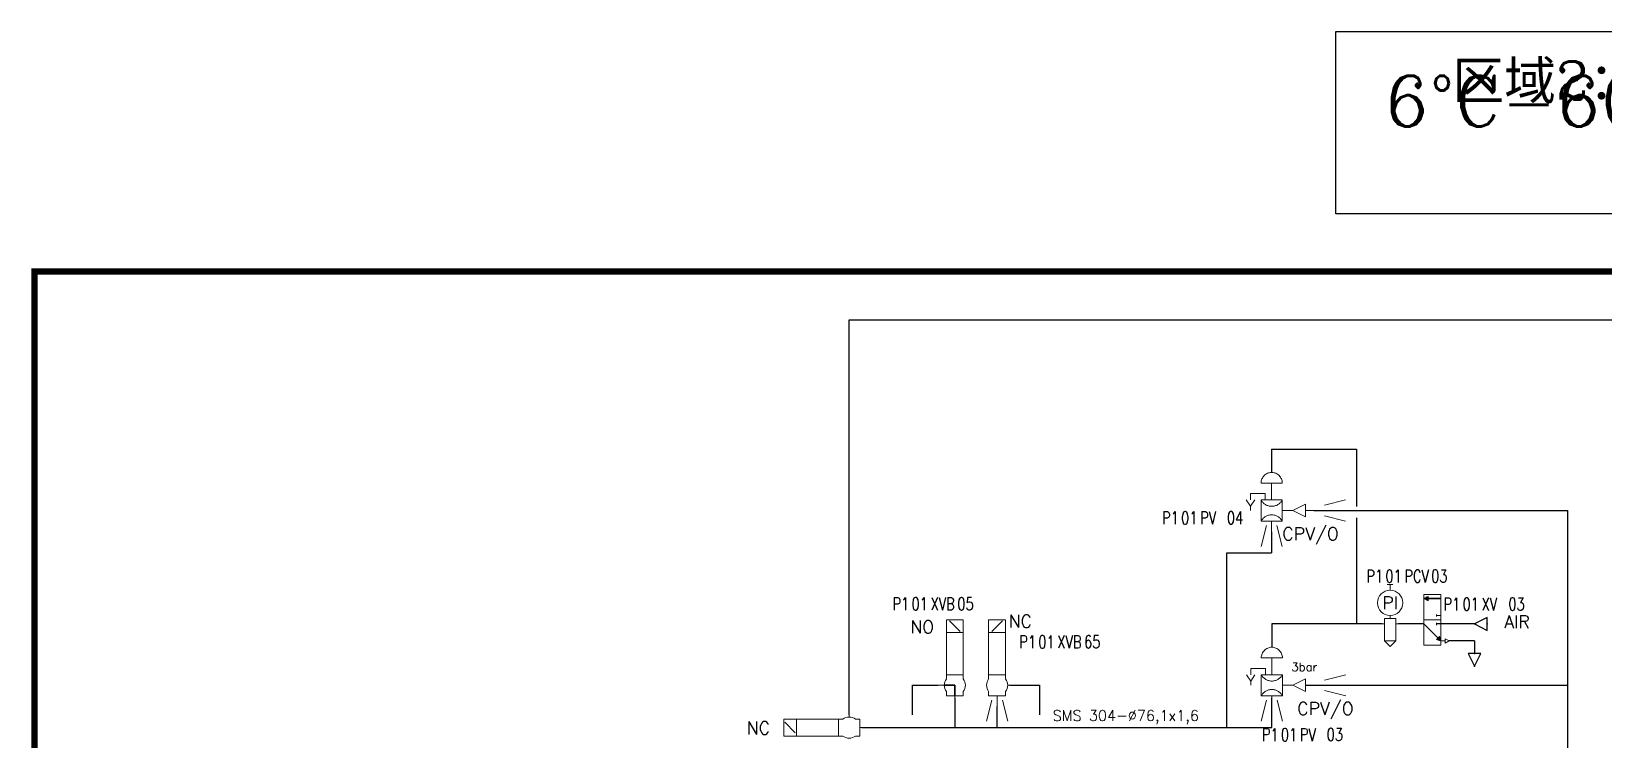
# Model space of a CAD drawing. Header units: inches. Extents: x 12482 to 13333, y 26366 to 27138.
# Drawn here: x 12482.5 to 12854.5, y 26970.5 to 27138 of the extents above; entities that cross this region are included whole.
import ezdxf
from ezdxf.enums import TextEntityAlignment as Align

# ---------------------------------------------------------------- set-up
doc = ezdxf.new("R2010")
doc.units = ezdxf.units.IN
doc.header["$MEASUREMENT"] = 0
doc.linetypes.add('ACAD_ISO02W100', pattern=[15, 12, -3])
doc.layers.add('31 Equipment', color=7, linetype='Continuous', lineweight=9)
for name, color, linetype in [('MATERIEL-DIVERS', 7, 'Continuous'), ('REPERES', 7, 'Continuous'), ('techn-data', 7, 'Continuous'), ('TEXTES', 7, 'Continuous'), ('TUYAUTERIE-EGOUT', 32, 'Continuous'), ('TUYAUTERIE-GAZ', 3, 'Continuous'), ('TUYAUTERIE-PROCESS', 30, 'Continuous'), ('TXT_FR', 7, 'Continuous'), ('VANNES', 7, 'Continuous'), ('ZN', 1, 'Continuous')]:
    doc.layers.add(name, color=color, linetype=linetype)
doc.layers.get('REPERES').off()
doc.styles.add('ROMANC', font='romanc')
doc.styles.add('ROMANS', font='ROMANS.SHX')

# ---------------------------------------------------------------- blocks, each defined once
blk = doc.blocks.new('FLE23-A')
at = {"color": 7}
for p, q in [((0, 1.5), (-3, 0)), ((-3, 0), (0, -1.5)), ((0, -1.5), (0, 1.5))]:
    blk.add_line(p, q, dxfattribs=at)
at = {"layer": 'MATERIEL-DIVERS', "color": 7, "extrusion": (-1, 0, 0)}
blk.add_point((-3, 0), dxfattribs=at)
at = {"layer": 'MATERIEL-DIVERS', "color": 2}
for p in [(-3, 0), (0, 0)]:
    blk.add_point(p, dxfattribs=at)
at = {"layer": 'MATERIEL-DIVERS', "color": 7, "extrusion": (1, 0, 0)}
blk.add_point((0, 0), dxfattribs=at)
blk = doc.blocks.new('APV-VLV-SSEAT-SW41-3')
at = {"layer": '31 Equipment', "ltscale": 38}
for p, q in [((1.25, 15.25), (-1.25, 12.75)), ((-2, 2.5), (-2, 1.5)), ((2, 2.5), (2, 1.5)), ((2.5, 0), (4, 0)), ((-2, -2.5), (-2, -1.5)), ((2, -2.5), (-2, -2.5)), ((-2, -2.5), (2, -2.5)), ((0, -2.5), (0, -5)), ((2, -2.5), (2, -1.5))]:
    blk.add_line(p, q, dxfattribs=at)
for points in [[(-2, 12.5), (2, 12.5), (2, 15.5), (-2, 15.5)], [(-2, 2.5), (2, 2.5), (2, 12.5), (-2, 12.5)]]:
    blk.add_lwpolyline(points, close=True, dxfattribs=at)
for start, end in [(143.1301, 216.8699), (323.1301, 36.8699)]:
    blk.add_arc((0, 0), 2.5, start, end, dxfattribs=at)
blk = doc.blocks.new('REPNORM1')
at = {"layer": 'TEXTES', "style": 'ROMANS', "width": 0.75}
for tag, p in [('ZONE', (-9.75, -1.25)), ('SOUSZONE', (-5.25, -1.25)), ('ELEMENT', (-0.75, -1.25)), ('NUM', (5.59, -1.22))]:
    blk.add_attdef(tag, p, '', height=3, dxfattribs=at)
blk = doc.blocks.new('APV-FCE-GEN-REDCON-1')
at = {"layer": '31 Equipment', "color": 7}
for p, q in [((-2.5, 2.5), (2.5, 1.25)), ((2.5, 1.25), (2.5, 1.25)), ((2.5, -1.25), (-2.5, -2.5))]:
    blk.add_line(p, q, dxfattribs=at)
blk = doc.blocks.new('SMS-304-76')
at = {"layer": 'techn-data', "style": 'ROMANS'}
blk.add_text('SMS 304-%%C76,1x1,6', height=2.5, dxfattribs=at).set_placement((1.64, 2.84), align=Align.MIDDLE_CENTER)
blk = doc.blocks.new('APV-VLV-MODUL-CPVO-1')
at = {"layer": '31 Equipment', "linetype": 'ACAD_ISO02W100', "ltscale": 38}
for p, q in [((2.5, 6.5), (-2.5, 6.5)), ((0, 2.5), (0, 6.5)), ((-2.5, 0), (-5, 0)), ((2.5, 2.5), (-2.5, 2.5)), ((-2.5, 2.5), (-2.5, -2.5)), ((2.5, -2.5), (2.5, 2.5)), ((-2.5, -2.5), (2.5, -2.5)), ((0, -2.5), (0, -5))]:
    blk.add_line(p, q, dxfattribs=at)
at = {"layer": '31 Equipment'}
for p, q in [((1.5, 2.5), (1.5, 4)), ((1.5, 4), (5, 4)), ((5, 2.5), (5, 4)), ((-8, 0), (-10, 0)), ((4, 2.5), (5, 1)), ((5, 1), (6, 2.5)), ((5, 1), (5, 0))]:
    blk.add_line(p, q, dxfattribs=at)
at = {"layer": '31 Equipment', "color": 7}
for p, q in [((-8, -1.5), (-8, 1.5)), ((-8, 1.5), (-5, 0)), ((-5, 0), (-8, -1.5))]:
    blk.add_line(p, q, dxfattribs=at)
at = {"layer": '31 Equipment', "linetype": 'ACAD_ISO02W100', "ltscale": 38}
for centre, radius, start, end in [((0, 6.5), 2.5, 0, 180), ((0, 3.83), 2.83, 208.0725, 331.9275), ((0, -3.83), 2.83, 28.0725, 151.9275)]:
    blk.add_arc(centre, radius, start, end, dxfattribs=at)
blk = doc.blocks.new('APV-PNE-GEN-PRESREGL-1')
at = {"layer": '31 Equipment', "color": 7}
for p, q in [((-0.67, 9.33), (0.67, 9.33)), ((0, 8), (0, 9.33)), ((-1.33, 0), (-2, 0)), ((-1.33, -4), (-1.33, 1.33)), ((-1.33, 1.33), (1.33, 1.33)), ((1.33, 1.33), (1.33, -4)), ((1.33, 0), (2, 0)), ((-1.33, -4), (0, -5.33)), ((1.33, -4), (-1.33, -4)), ((0, -5.33), (1.33, -4))]:
    blk.add_line(p, q, dxfattribs=at)
at = {"layer": '31 Equipment'}
blk.add_line((0, 2), (0, 1.33), dxfattribs=at)
blk.add_circle((0, 5), 3, dxfattribs=at)
at = {"layer": '31 Equipment', "style": 'ROMANS'}
blk.add_text('PI', height=3, dxfattribs=at).set_placement((0, 5), align=Align.MIDDLE)
blk = doc.blocks.new('APV-PNE-SPOOLV-32-1')
at = {"layer": '31 Equipment'}
h = blk.add_hatch(dxfattribs=at)
h.set_pattern_fill('ANSI31', color=256, scale=0.01, style=0)
h.set_pattern_definition([(45, (-8, 6e-14), (-0.02245064, 0.02245064), [])])
h.paths.add_polyline_path([(-8, 2), (-8.5, 1), (-7.5, 1)])
h = blk.add_hatch(dxfattribs=at)
h.set_pattern_fill('ANSI31', color=256, scale=0.01, angle=225, style=0)
h.set_pattern_definition([(270, (0.585786, -0.585786), (0.03175, 0), [])])
h.paths.add_polyline_path([(2, -2), (1.65, -0.94), (0.94, -1.65)])
at = {"layer": '31 Equipment', "color": 7}
for p, q in [((3, 2), (-9, 2)), ((-9, 2), (-9, -2)), ((-3, 2), (-3, -2)), ((3, -2), (3, 2)), ((-9, -2), (3, -2)), ((-4.25, -1), (-3.75, -1)), ((-4, -2), (-4, -1)), ((-2.25, -1), (-1.75, -1))]:
    blk.add_line(p, q, dxfattribs=at)
at = {"layer": '31 Equipment'}
for p, q in [((-8.5, 1), (-8, 2)), ((-7.5, 1), (-8.5, 1)), ((-8, 2), (-7.5, 1)), ((-2, 2), (-2, 3)), ((-2, -2), (-2, -1)), ((-2, -2), (-2, -3)), ((0.94, -1.65), (1.65, -0.94)), ((2, -2), (0.94, -1.65)), ((1.5, -3), (2.5, -3)), ((2, -4), (1.5, -3)), ((1.65, -0.94), (2, -2)), ((2, -2), (2, -3)), ((2.5, -3), (2, -4))]:
    blk.add_line(p, q, dxfattribs=at)
at = {"layer": '31 Equipment', "lineweight": 30}
for p, q in [((-8, -2), (-8, 1)), ((-2, 2), (1.29, -1.29))]:
    blk.add_line(p, q, dxfattribs=at)
blk = doc.blocks.new('APV-VLV-SSEAT-SW41-4')
at = {"layer": '31 Equipment', "ltscale": 38}
for p, q in [((1.25, 15.25), (-1.25, 12.75)), ((-2, 2.5), (-2, 1.5)), ((2, 2.5), (2, 1.5)), ((-2, -2.5), (-2, -1.5)), ((-2, -2.5), (2, -2.5)), ((2, -2.5), (2, -1.5))]:
    blk.add_line(p, q, dxfattribs=at)
at = {"layer": '31 Equipment', "lineweight": 30}
for p, q in [((2.5, 0), (0, 0)), ((0, 0), (0, -2.5))]:
    blk.add_line(p, q, dxfattribs=at)
at = {"layer": '31 Equipment'}
for p, q in [((4, 0), (2.5, 0)), ((0, -5), (0, -2.5))]:
    blk.add_line(p, q, dxfattribs=at)
at = {"layer": '31 Equipment', "ltscale": 38}
for points in [[(-2, 12.5), (2, 12.5), (2, 15.5), (-2, 15.5)], [(-2, 2.5), (2, 2.5), (2, 12.5), (-2, 12.5)]]:
    blk.add_lwpolyline(points, close=True, dxfattribs=at)
for start, end in [(143.1301, 216.8699), (323.1301, 36.8699)]:
    blk.add_arc((0, 0), 2.5, start, end, dxfattribs=at)

msp = doc.modelspace()

# ---------------------------------------------------------------- linework, layer by layer
at = {"layer": 'MATERIEL-DIVERS'}
msp.add_lwpolyline([(13068.46, 27137.95), (13068.46, 27094.83), (12791.14, 27094.83), (12791.14, 27137.95)], close=True, dxfattribs=at)
at = {"layer": 'TUYAUTERIE-EGOUT'}
for p, q in [((12713.96, 26983.31), (12720.96, 26983.31)), ((12720.96, 26983.31), (12720.96, 26976.31))]:
    msp.add_line(p, q, dxfattribs=at)
at = {"layer": 'TUYAUTERIE-GAZ'}
for p, q in [((12775.92, 27039.14), (12775.92, 27033.64)), ((12775.92, 27039.14), (12795.99, 27039.14)), ((12795.99, 27039.14), (12795.99, 27025.63)), ((12795.99, 27022.94), (12795.99, 26997.81)), ((12801.95, 26997.81), (12775.96, 26997.81)), ((12775.96, 26997.81), (12775.96, 26992.31)), ((12811.95, 26997.81), (12805.95, 26997.81)), ((12824.19, 26997.81), (12814.95, 26997.81)), ((12823.95, 26993.81), (12817.95, 26993.81)), ((12823.95, 26993.81), (12823.95, 26990.83))]:
    msp.add_line(p, q, dxfattribs=at)
at = {"layer": 'TUYAUTERIE-PROCESS'}
for p, q in [((12675.96, 26976.31), (12675.96, 27069.78)), ((12675.96, 27069.78), (13319.32, 27069.78)), ((12785.92, 27024.64), (12845.96, 27024.64)), ((12845.96, 26953.31), (12845.96, 27024.64)), ((12775.92, 27019.64), (12775.92, 27014.64)), ((12765.35, 26973.31), (12765.35, 27014.64)), ((12765.35, 27014.64), (12775.92, 27014.64)), ((12690.96, 26976.31), (12690.96, 26983.31)), ((12690.96, 26983.31), (12696.96, 26983.31)), ((12783.96, 26983.31), (12845.96, 26983.31)), ((12700.96, 26980.31), (12700.96, 26973.31)), ((12775.96, 26973.31), (12775.96, 26980.31)), ((12710.96, 26973.31), (12710.96, 26978.31)), ((12678.96, 26973.31), (12775.96, 26973.31))]:
    msp.add_line(p, q, dxfattribs=at)
at = {"layer": 'ZN', "const_width": 1.5}
msp.add_lwpolyline([(12483.22, 27081.15), (13332, 27081.15), (13332, 26367), (12483.22, 26367)], close=True, dxfattribs=at)

# ---------------------------------------------------------------- block references
at = {"layer": '31 Equipment'}
for p, rotation in [((12790.92, 27024.64), 180), ((12775.92, 27018.64), 90), ((12790.96, 26983.31), 180), ((12710.96, 26977.31), 90), ((12775.96, 26977.31), 90)]:
    msp.add_blockref('APV-FCE-GEN-REDCON-1', p, dxfattribs=dict(at, rotation=rotation))
at = {"layer": '31 Equipment', "xscale": -1}
msp.add_blockref('APV-VLV-SSEAT-SW41-4', (12700.96, 26983.31), dxfattribs=at)
at = {"layer": 'MATERIEL-DIVERS', "rotation": 90}
msp.add_blockref('FLE23-A', (12823.95, 26990.81), dxfattribs=at)
at = {"layer": 'REPERES'}
for p, values in [((12759.74, 27022.64), {'ZONE': 'P1', 'SOUSZONE': '01', 'ELEMENT': 'PV', 'NUM': '04'}), ((12808.08, 27008.87), {'ZONE': 'P1', 'SOUSZONE': '01', 'ELEMENT': 'PCV', 'NUM': '03'}), ((12695.96, 27002.31), {'ZONE': 'P1', 'SOUSZONE': '01', 'ELEMENT': 'XVB', 'NUM': '05'}), ((12826.34, 27002.25), {'ZONE': 'P1', 'SOUSZONE': '01', 'ELEMENT': 'XV', 'NUM': '03'}), ((12725.96, 26993.31), {'ZONE': 'P1', 'SOUSZONE': '01', 'ELEMENT': 'XVB', 'NUM': '65'}), ((12783.35, 26971.38), {'ZONE': 'P1', 'SOUSZONE': '01', 'ELEMENT': 'PV', 'NUM': '03'})]:
    msp.add_blockref('REPNORM1', p, dxfattribs=at).add_auto_attribs(values)
at = {"layer": 'techn-data'}
msp.add_blockref('SMS-304-76', (12739.77, 26973.31), dxfattribs=at)
at = {"layer": 'TUYAUTERIE-GAZ'}
msp.add_blockref('FLE23-A', (12826.95, 26997.81), dxfattribs=at)
at = {"layer": 'VANNES', "xscale": -1}
for p in [(12775.92, 27024.64), (12775.96, 26983.31)]:
    msp.add_blockref('APV-VLV-MODUL-CPVO-1', p, dxfattribs=at)
at = {"layer": 'VANNES'}
for name, p in [('APV-PNE-GEN-PRESREGL-1', (12803.95, 26997.81)), ('APV-VLV-SSEAT-SW41-3', (12710.96, 26983.31))]:
    msp.add_blockref(name, p, dxfattribs=at)
at = {"layer": 'VANNES', "xscale": -1, "rotation": 90}
msp.add_blockref('APV-PNE-SPOOLV-32-1', (12813.95, 26995.81), dxfattribs=at)
at = {"layer": 'VANNES', "rotation": 90}
msp.add_blockref('APV-VLV-SSEAT-SW41-3', (12675.96, 26973.31), dxfattribs=at)

# ---------------------------------------------------------------- texts
at = {"layer": 'techn-data', "color": 1, "style": 'ROMANS'}
msp.add_text('3bar', height=2, dxfattribs=at).set_placement((12783.66, 26987.65), align=Align.MIDDLE_CENTER)
at = {"layer": 'TEXTES', "style": 'ROMANS'}
for s, p in [('CPV/O', (12778.44, 27017.64)), ('NO', (12690.41, 26995.63)), ('NC', (12713.67, 26996.95)), ('AIR', (12830.95, 26996.81)), ('CPV/O', (12781.96, 26976.31)), ('NC', (12651.72, 26971.71))]:
    msp.add_text(s, height=3, dxfattribs=at).set_placement(p)
at = {"layer": 'TXT_FR', "attachment_point": 5, "style": 'ROMANC'}
for s, insert, char_height, width in [('{\\fSimSun|b0|i0|c134|p2;区域\\Fromanc|c134;2\\fSimSun|b0|i0|c134|p2;：原奶预巴氏杀菌机1# 30 000L/H}', (12926.74, 27125.28), 9, 294.206), (' 6°C-60°C-85°C(15/30S)-4°C', (12926.29, 27119.46), 12, 77.4114)]:
    msp.add_mtext(s, dxfattribs=dict(at, insert=insert, char_height=char_height, width=width))

doc.saveas('drawing.dxf')
